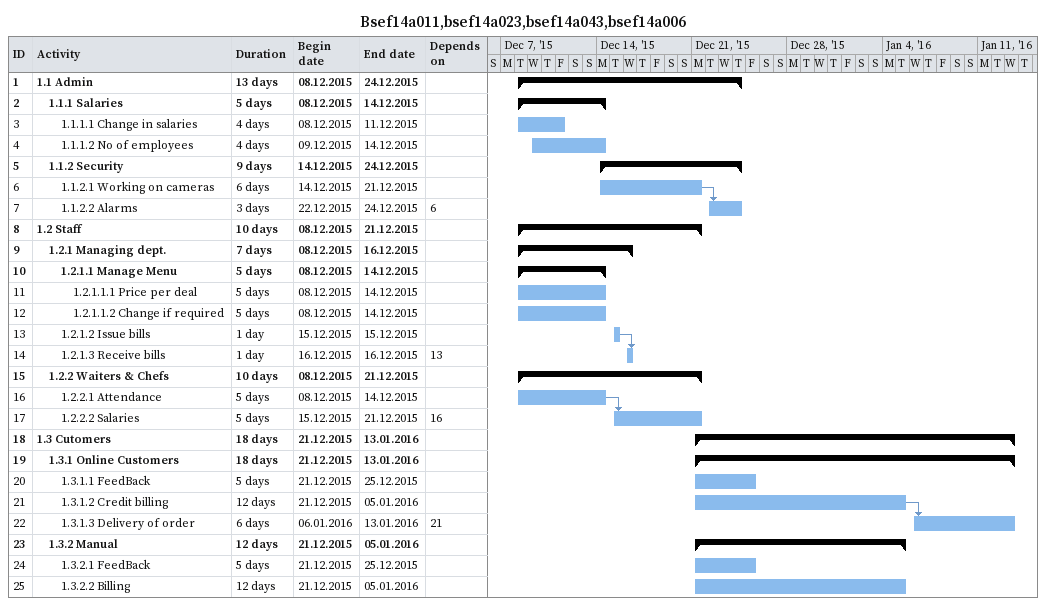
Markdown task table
Bsef14a011,bsef14a023,bsef14a043,bsef14a006

| ID | Level | Task | Duration | Start | Finish | Predecessors |
|---|---|---|---|---|---|---|
| 1 | 1 | **1.1 Admin** | 13d | 2015-12-08 | 2015-12-24 |  |
| 2 | 2 | **1.1.1 Salaries** | 5d | 2015-12-08 | 2015-12-14 |  |
| 3 | 3 | 1.1.1.1 Change in salaries | 4d | 2015-12-08 | 2015-12-11 |  |
| 4 | 3 | 1.1.1.2 No of employees | 4d | 2015-12-09 | 2015-12-14 |  |
| 5 | 2 | **1.1.2 Security** | 9d | 2015-12-14 | 2015-12-24 |  |
| 6 | 3 | 1.1.2.1 Working on cameras | 6d | 2015-12-14 | 2015-12-21 |  |
| 7 | 3 | 1.1.2.2 Alarms | 3d | 2015-12-22 | 2015-12-24 | 6 |
| 8 | 1 | **1.2 Staff** | 10d | 2015-12-08 | 2015-12-21 |  |
| 9 | 2 | **1.2.1 Managing dept.** | 7d | 2015-12-08 | 2015-12-16 |  |
| 10 | 3 | **1.2.1.1 Manage Menu** | 5d | 2015-12-08 | 2015-12-14 |  |
| 11 | 4 | 1.2.1.1.1 Price per deal | 5d | 2015-12-08 | 2015-12-14 |  |
| 12 | 4 | 1.2.1.1.2 Change if required | 5d | 2015-12-08 | 2015-12-14 |  |
| 13 | 3 | 1.2.1.2 Issue bills | 1d | 2015-12-15 | 2015-12-15 |  |
| 14 | 3 | 1.2.1.3 Receive bills | 1d | 2015-12-16 | 2015-12-16 | 13 |
| 15 | 2 | **1.2.2 Waiters & Chefs** | 10d | 2015-12-08 | 2015-12-21 |  |
| 16 | 3 | 1.2.2.1 Attendance | 5d | 2015-12-08 | 2015-12-14 |  |
| 17 | 3 | 1.2.2.2 Salaries | 5d | 2015-12-15 | 2015-12-21 | 16 |
| 18 | 1 | **1.3 Cutomers** | 18d | 2015-12-21 | 2016-01-13 |  |
| 19 | 2 | **1.3.1 Online Customers** | 18d | 2015-12-21 | 2016-01-13 |  |
| 20 | 3 | 1.3.1.1 FeedBack | 5d | 2015-12-21 | 2015-12-25 |  |
| 21 | 3 | 1.3.1.2 Credit billing | 12d | 2015-12-21 | 2016-01-05 |  |
| 22 | 3 | 1.3.1.3 Delivery of order | 6d | 2016-01-06 | 2016-01-13 | 21 |
| 23 | 2 | **1.3.2 Manual** | 12d | 2015-12-21 | 2016-01-05 |  |
| 24 | 3 | 1.3.2.1 FeedBack | 5d | 2015-12-21 | 2015-12-25 |  |
| 25 | 3 | 1.3.2.2 Billing | 12d | 2015-12-21 | 2016-01-05 |  |
